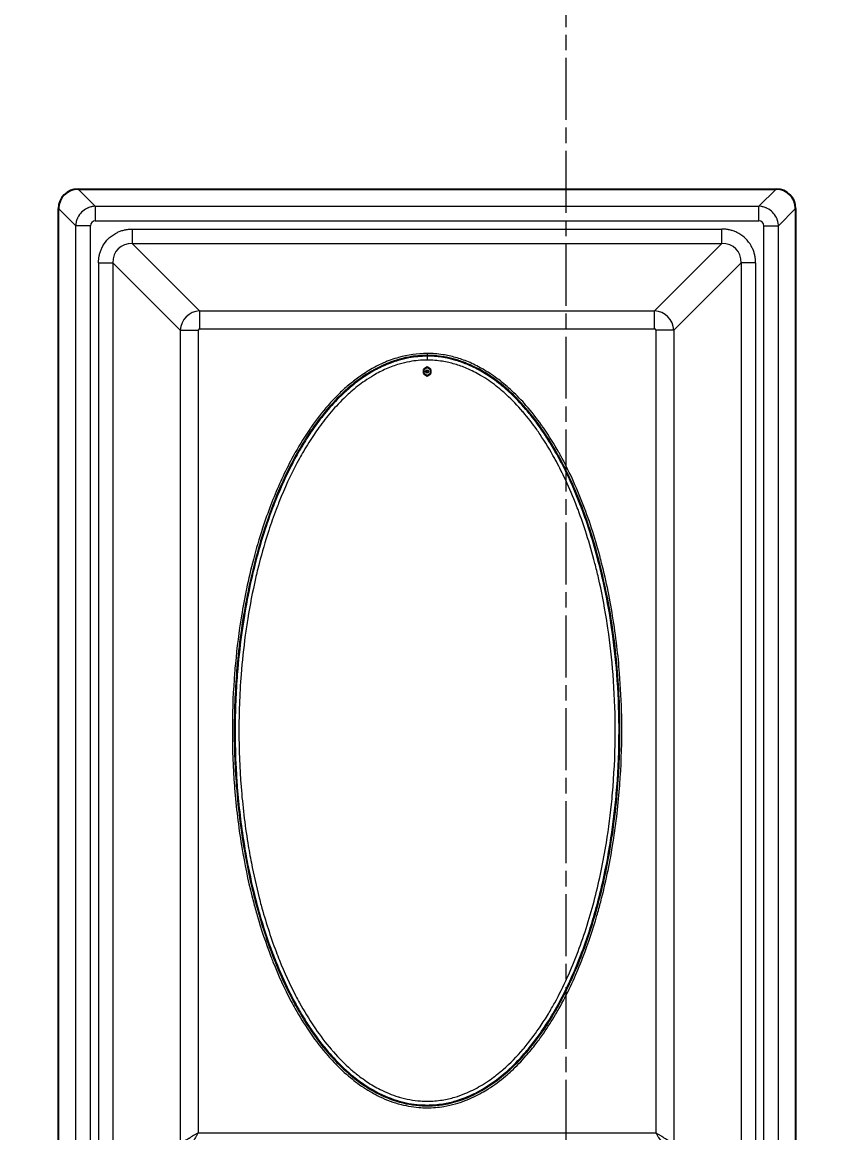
# Model space of a CAD drawing. Header units: millimetres. Extents: x 0 to 1486, y 0 to 1051.
# Drawn here: x 952.08 to 985.14, y 242.99 to 287.73 of the extents above; entities that cross this region are included whole.
import ezdxf

# ---------------------------------------------------------------- set-up
doc = ezdxf.new("R2010")
doc.units = ezdxf.units.MM
doc.header["$LTSCALE"] = 1.25
doc.linetypes.add('CHAIN', pattern=[0.3543, 0.2362, -0.0295, 0.0591, -0.0295])
doc.linetypes.add('LONG_DASH_DOTTED', pattern=[0.3001, 0.2362, -0.0295, 0.0049, -0.0295])
for name, color, linetype, lineweight, true_color in [('Bemaßungen(DIN)', 7, 'Continuous', 5, 0x262659), ('Schnittansichtslinien(DIN)', 7, 'LONG_DASH_DOTTED', 9, 0x262659), ('Sichtbare Kanten(DIN)', 7, 'Continuous', 25, 0x262659), ('Sichtbare tangentiale Kanten(DIN)', 7, 'Continuous', 15, 0x1a1a3e)]:
    doc.layers.add(name, color=color, linetype=linetype, lineweight=lineweight, true_color=true_color)
doc.styles.add('Aktuell-DINGroßer Text', font='arial.ttf')
doc.dimstyles.new('STANDARD-DIN', dxfattribs={"dimscale": 1.25, "dimtxt": 5.25, "dimasz": 2.5, "dimexe": 3.175, "dimexo": 0, "dimgap": 0.8, "dimtad": 1, "dimrnd": 1e-08, "dimtxsty": 'Aktuell-DINGroßer Text', "dimcen": 0.09, "dimdle": 10, "dimclrd": 256, "dimclre": 256, "dimclrt": 256, "dimazin": 2, "dimtfac": 0.666667, "dimtmove": 0, "dimatfit": 3, "dimfxl": 1, "dimtolj": 1, "dimlwd": 25, "dimlwe": 25, "dimarcsym": 0})

# ---------------------------------------------------------------- blocks, each defined once
blk = doc.blocks.new('*D37')
at = {"layer": 'Bemaßungen(DIN)', "color": 250, "linetype": 'Continuous', "lineweight": 25, "true_color": 0x3f3f3f, "transparency": 16777216}
for p, q in [((1105.173, 296.347), (1131.662, 297.272)), ((1081.138, 283.508), (1131.662, 281.744))]:
    blk.add_line(p, q, dxfattribs=at)
for start, end in [(2.81942, 3.63885), (358, 2), (356.36115, 357.18058)]:
    blk.add_arc((909.321, 289.508), 218.508, start, end, dxfattribs=at)
at = {"layer": 'Bemaßungen(DIN)', "color": 250, "linetype": 'Continuous', "true_color": 0x3f3f3f, "transparency": 16777216}
for points in [[(1128.085, 300.278), (1127.044, 300.234), (1127.696, 297.134)], [(1127.044, 278.782), (1128.085, 278.738), (1127.696, 281.882)]]:
    blk.add_solid(points, dxfattribs=at)
at = {"layer": 'Defpoints', "color": 0, "linetype": 'Continuous', "transparency": 16777216}
for p in [(1105.173, 296.347), (909.321, 289.508), (1127.814, 286.966), (1081.138, 283.508)]:
    blk.add_point(p, dxfattribs=at)
at = {"layer": 'Bemaßungen(DIN)', "color": 179, "linetype": 'Continuous', "lineweight": 25, "true_color": 0x262659, "transparency": 16777216, "insert": (1120.267, 285.488), "char_height": 6.5625, "attachment_point": 1, "rotation": 90, "style": 'Aktuell-DINGroßer Text'}
blk.add_mtext('\\A1;4°', dxfattribs=at)
blk = doc.blocks.new('2DTransSchnitt0')
at = {"layer": 'Schnittansichtslinien(DIN)', "linetype": 'CHAIN', "ltscale": 6.761361}
blk.add_line((779.182, 354.798), (779.182, 108.856), dxfattribs=at)

msp = doc.modelspace()

# ---------------------------------------------------------------- linework, layer by layer
at = {"layer": 'Sichtbare Kanten(DIN)'}
for p, q in [((954.326, 281.008), (982.45, 281.008)), ((953.538, 167.096), (953.538, 280.22)), ((983.238, 280.22), (983.238, 167.096)), ((968.388, 273.831), (968.238, 273.745)), ((968.238, 273.745), (968.238, 273.572)), ((968.238, 273.572), (968.388, 273.485)), ((968.338, 273.687), (968.388, 273.716)), ((968.338, 273.629), (968.338, 273.687)), ((968.388, 273.6), (968.338, 273.629)), ((968.538, 273.745), (968.388, 273.831)), ((968.388, 273.716), (968.438, 273.687)), ((968.438, 273.629), (968.388, 273.6)), ((968.388, 273.485), (968.538, 273.572)), ((968.438, 273.687), (968.438, 273.629)), ((968.538, 273.572), (968.538, 273.745))]:
    msp.add_line(p, q, dxfattribs=at)
for centre, major_axis in [((954.351, 280.196), (-0.583, 0.583)), ((982.426, 280.196), (0.583, 0.583))]:
    msp.add_ellipse(centre, major_axis=major_axis, ratio=0.970288, start_param=5.512866, end_param=7.053504, dxfattribs=at)
at = {"layer": 'Sichtbare tangentiale Kanten(DIN)'}
for p, q in [((954.326, 281.008), (955.02, 280.314)), ((982.45, 281.008), (981.757, 280.314)), ((953.538, 280.22), (954.232, 279.527)), ((955.02, 280.314), (955.02, 279.724)), ((955.02, 280.314), (981.757, 280.314)), ((981.757, 279.724), (981.757, 280.314)), ((983.238, 280.22), (982.545, 279.527)), ((955.02, 279.724), (981.757, 279.724)), ((954.232, 167.79), (954.232, 279.527)), ((954.823, 279.527), (954.232, 279.527)), ((954.823, 167.79), (954.823, 279.527)), ((956.509, 279.396), (956.509, 278.814)), ((956.509, 279.396), (980.267, 279.396)), ((980.267, 278.814), (980.267, 279.396)), ((981.954, 167.79), (981.954, 279.527)), ((981.954, 279.527), (982.545, 279.527)), ((982.545, 167.79), (982.545, 279.527)), ((956.509, 278.814), (980.267, 278.814)), ((956.509, 278.814), (959.221, 276.102)), ((980.267, 278.814), (977.556, 276.102)), ((955.151, 278.037), (955.733, 278.037)), ((955.151, 278.037), (955.151, 241.956)), ((955.733, 278.037), (955.733, 241.956)), ((955.733, 278.037), (958.445, 275.326)), ((981.044, 278.037), (978.332, 275.326)), ((981.626, 278.037), (981.044, 278.037)), ((981.044, 278.037), (981.044, 241.956)), ((981.626, 278.037), (981.626, 241.956)), ((959.221, 276.102), (977.556, 276.102)), ((959.221, 276.102), (959.221, 275.374)), ((977.556, 275.374), (977.556, 276.102)), ((958.445, 275.326), (958.445, 242.538)), ((958.445, 275.326), (959.172, 275.326)), ((959.172, 275.326), (959.172, 242.986)), ((959.221, 275.374), (977.556, 275.374)), ((978.332, 275.326), (977.604, 275.326)), ((977.604, 275.326), (977.604, 242.986)), ((978.332, 275.326), (978.332, 242.538)), ((968.388, 274.385), (968.388, 274.309)), ((968.388, 274.309), (968.388, 274.273)), ((968.388, 274.273), (968.388, 274.119)), ((959.172, 242.986), (977.604, 242.986))]:
    msp.add_line(p, q, dxfattribs=at)
for centre, major_axis, ratio, start_param, end_param in [((955.026, 279.521), (0.146, -0.146), 0.970883, 2.370846, 3.912339), ((981.751, 279.521), (0.146, 0.146), 0.970883, 5.512439, 7.053932), ((956.593, 277.953), (-0.65, 0.65), 0.870843, 5.527084, 7.039287), ((980.183, 277.953), (0.65, 0.65), 0.870843, 5.527084, 7.039287), ((959.224, 275.323), (0.566, 0.566), 0.950188, 0.814511, 2.327081), ((977.553, 275.323), (-0.566, 0.566), 0.950188, 3.956104, 5.468674), ((959.224, 275.323), (-0.0375, 0.0375), 0.943242, 5.526901, 7.03947), ((977.553, 275.323), (0.0375, 0.0375), 0.943242, 5.526901, 7.03947)]:
    msp.add_ellipse(centre, major_axis=major_axis, ratio=ratio, start_param=start_param, end_param=end_param, dxfattribs=at)
for points, knots in [([(955.02, 280.314), (954.991, 280.314), (954.962, 280.312), (954.933, 280.308), (954.911, 280.305), (954.889, 280.301), (954.868, 280.296), (954.861, 280.295), (954.854, 280.293), (954.847, 280.291), (954.818, 280.284), (954.79, 280.276), (954.763, 280.266), (954.749, 280.261), (954.735, 280.255), (954.722, 280.25), (954.708, 280.244), (954.695, 280.238), (954.682, 280.231), (954.603, 280.192), (954.531, 280.14), (954.468, 280.078), (954.406, 280.016), (954.354, 279.943), (954.315, 279.864), (954.309, 279.851), (954.303, 279.838), (954.297, 279.825), (954.291, 279.811), (954.286, 279.797), (954.281, 279.784), (954.271, 279.756), (954.262, 279.728), (954.255, 279.7), (954.253, 279.693), (954.252, 279.686), (954.25, 279.678), (954.245, 279.657), (954.242, 279.635), (954.239, 279.614), (954.235, 279.585), (954.233, 279.556), (954.232, 279.527)], [-3.12982, -3.12982, -3.12982, -3.12982, -3.041776, -3.041776, -3.041776, -2.975742, -2.975742, -2.975742, -2.953731, -2.953731, -2.953731, -2.865686, -2.865686, -2.865686, -2.821663, -2.821663, -2.821663, -2.777642, -2.777642, -2.777642, -2.513508, -2.513508, -2.513508, -2.249374, -2.249374, -2.249374, -2.205353, -2.205353, -2.205353, -2.161329, -2.161329, -2.161329, -2.073285, -2.073285, -2.073285, -2.051273, -2.051273, -2.051273, -1.98524, -1.98524, -1.98524, -1.897195, -1.897195, -1.897195, -1.897195]), ([(982.545, 279.527), (982.544, 279.556), (982.542, 279.585), (982.538, 279.614), (982.535, 279.635), (982.531, 279.657), (982.526, 279.678), (982.525, 279.686), (982.523, 279.693), (982.521, 279.7), (982.514, 279.728), (982.506, 279.756), (982.496, 279.784), (982.491, 279.797), (982.485, 279.811), (982.48, 279.825), (982.474, 279.838), (982.468, 279.851), (982.461, 279.864), (982.422, 279.943), (982.37, 280.016), (982.308, 280.078), (982.246, 280.14), (982.173, 280.192), (982.094, 280.231), (982.081, 280.238), (982.068, 280.244), (982.055, 280.25), (982.041, 280.255), (982.028, 280.261), (982.014, 280.266), (981.986, 280.276), (981.958, 280.284), (981.93, 280.291), (981.923, 280.293), (981.916, 280.295), (981.909, 280.296), (981.887, 280.301), (981.866, 280.305), (981.844, 280.308), (981.815, 280.312), (981.786, 280.314), (981.757, 280.314)], [-3.12982, -3.12982, -3.12982, -3.12982, -3.041776, -3.041776, -3.041776, -2.975742, -2.975742, -2.975742, -2.953731, -2.953731, -2.953731, -2.865686, -2.865686, -2.865686, -2.821663, -2.821663, -2.821663, -2.777642, -2.777642, -2.777642, -2.513508, -2.513508, -2.513508, -2.249374, -2.249374, -2.249374, -2.205353, -2.205353, -2.205353, -2.161329, -2.161329, -2.161329, -2.073285, -2.073285, -2.073285, -2.051273, -2.051273, -2.051273, -1.98524, -1.98524, -1.98524, -1.897195, -1.897195, -1.897195, -1.897195]), ([(955.151, 278.037), (955.151, 278.063), (955.151, 278.089), (955.153, 278.115), (955.154, 278.134), (955.155, 278.154), (955.157, 278.173), (955.158, 278.179), (955.158, 278.186), (955.159, 278.192), (955.162, 278.218), (955.165, 278.243), (955.169, 278.269), (955.172, 278.281), (955.174, 278.294), (955.176, 278.307), (955.179, 278.319), (955.181, 278.332), (955.184, 278.344), (955.19, 278.369), (955.196, 278.394), (955.203, 278.419), (955.21, 278.443), (955.217, 278.468), (955.226, 278.492), (955.234, 278.516), (955.243, 278.54), (955.252, 278.563), (955.262, 278.587), (955.272, 278.61), (955.283, 278.633), (955.338, 278.747), (955.408, 278.853), (955.492, 278.948), (955.509, 278.966), (955.526, 278.985), (955.544, 279.003), (955.562, 279.02), (955.58, 279.038), (955.599, 279.054), (955.693, 279.138), (955.799, 279.209), (955.914, 279.263), (955.937, 279.274), (955.96, 279.284), (955.983, 279.294), (956.007, 279.303), (956.031, 279.312), (956.055, 279.321), (956.079, 279.329), (956.103, 279.337), (956.128, 279.343), (956.152, 279.35), (956.177, 279.357), (956.202, 279.362), (956.215, 279.365), (956.227, 279.368), (956.24, 279.37), (956.252, 279.373), (956.265, 279.375), (956.278, 279.377), (956.303, 279.381), (956.329, 279.385), (956.354, 279.387), (956.361, 279.388), (956.367, 279.389), (956.373, 279.389), (956.393, 279.391), (956.412, 279.393), (956.431, 279.394), (956.457, 279.395), (956.483, 279.396), (956.509, 279.396)], [-5.513202, -5.513202, -5.513202, -5.513202, -5.436809, -5.436809, -5.436809, -5.379514, -5.379514, -5.379514, -5.360415, -5.360415, -5.360415, -5.284022, -5.284022, -5.284022, -5.245825, -5.245825, -5.245825, -5.207629, -5.207629, -5.207629, -5.131235, -5.131235, -5.131235, -5.054842, -5.054842, -5.054842, -4.978448, -4.978448, -4.978448, -4.902055, -4.902055, -4.902055, -4.520088, -4.520088, -4.520088, -4.443694, -4.443694, -4.443694, -4.367301, -4.367301, -4.367301, -3.985334, -3.985334, -3.985334, -3.90894, -3.90894, -3.90894, -3.832547, -3.832547, -3.832547, -3.756153, -3.756153, -3.756153, -3.67976, -3.67976, -3.67976, -3.641563, -3.641563, -3.641563, -3.603367, -3.603367, -3.603367, -3.526973, -3.526973, -3.526973, -3.507875, -3.507875, -3.507875, -3.45058, -3.45058, -3.45058, -3.374186, -3.374186, -3.374186, -3.374186]), ([(981.626, 278.037), (981.626, 278.063), (981.625, 278.089), (981.624, 278.115), (981.623, 278.134), (981.621, 278.154), (981.619, 278.173), (981.619, 278.179), (981.618, 278.186), (981.617, 278.192), (981.615, 278.218), (981.611, 278.243), (981.607, 278.269), (981.605, 278.281), (981.603, 278.294), (981.6, 278.307), (981.598, 278.319), (981.595, 278.332), (981.592, 278.344), (981.587, 278.369), (981.581, 278.394), (981.574, 278.419), (981.567, 278.443), (981.559, 278.468), (981.551, 278.492), (981.542, 278.516), (981.534, 278.54), (981.524, 278.563), (981.514, 278.587), (981.504, 278.61), (981.493, 278.633), (981.439, 278.747), (981.368, 278.853), (981.285, 278.948), (981.268, 278.966), (981.251, 278.985), (981.233, 279.003), (981.215, 279.02), (981.197, 279.038), (981.178, 279.054), (981.084, 279.138), (980.977, 279.209), (980.863, 279.263), (980.84, 279.274), (980.817, 279.284), (980.793, 279.294), (980.77, 279.303), (980.746, 279.312), (980.722, 279.321), (980.698, 279.329), (980.673, 279.337), (980.649, 279.343), (980.624, 279.35), (980.599, 279.357), (980.574, 279.362), (980.562, 279.365), (980.549, 279.368), (980.537, 279.37), (980.524, 279.373), (980.511, 279.375), (980.499, 279.377), (980.473, 279.381), (980.448, 279.385), (980.422, 279.387), (980.416, 279.388), (980.409, 279.389), (980.403, 279.389), (980.384, 279.391), (980.364, 279.393), (980.345, 279.394), (980.319, 279.395), (980.293, 279.396), (980.267, 279.396)], [-5.513202, -5.513202, -5.513202, -5.513202, -5.436809, -5.436809, -5.436809, -5.379514, -5.379514, -5.379514, -5.360415, -5.360415, -5.360415, -5.284022, -5.284022, -5.284022, -5.245825, -5.245825, -5.245825, -5.207629, -5.207629, -5.207629, -5.131235, -5.131235, -5.131235, -5.054842, -5.054842, -5.054842, -4.978448, -4.978448, -4.978448, -4.902055, -4.902055, -4.902055, -4.520088, -4.520088, -4.520088, -4.443694, -4.443694, -4.443694, -4.367301, -4.367301, -4.367301, -3.985334, -3.985334, -3.985334, -3.90894, -3.90894, -3.90894, -3.832547, -3.832547, -3.832547, -3.756153, -3.756153, -3.756153, -3.67976, -3.67976, -3.67976, -3.641563, -3.641563, -3.641563, -3.603367, -3.603367, -3.603367, -3.526973, -3.526973, -3.526973, -3.507875, -3.507875, -3.507875, -3.45058, -3.45058, -3.45058, -3.374186, -3.374186, -3.374186, -3.374186]), ([(968.388, 274.385), (968.601, 274.385), (968.815, 274.368), (969.025, 274.335), (969.197, 274.308), (969.367, 274.271), (969.534, 274.224), (969.71, 274.174), (969.882, 274.114), (970.051, 274.044), (970.24, 273.965), (970.423, 273.875), (970.601, 273.775), (970.733, 273.7), (970.863, 273.62), (970.989, 273.535), (971.183, 273.403), (971.37, 273.26), (971.549, 273.109), (971.641, 273.031), (971.73, 272.951), (971.817, 272.87), (972.012, 272.687), (972.198, 272.495), (972.374, 272.294), (972.598, 272.04), (972.807, 271.774), (973.003, 271.498), (973.031, 271.458), (973.059, 271.418), (973.087, 271.378), (973.307, 271.06), (973.511, 270.731), (973.7, 270.394), (973.725, 270.35), (973.75, 270.306), (973.774, 270.262), (973.935, 269.967), (974.086, 269.666), (974.228, 269.361), (974.391, 269.008), (974.542, 268.65), (974.681, 268.287), (974.956, 267.572), (975.187, 266.84), (975.381, 266.1), (975.383, 266.094), (975.384, 266.088), (975.386, 266.082), (975.582, 265.333), (975.74, 264.575), (975.865, 263.811), (975.932, 263.406), (975.989, 262.999), (976.037, 262.591), (976.079, 262.231), (976.115, 261.869), (976.143, 261.507), (976.189, 260.928), (976.218, 260.347), (976.229, 259.766), (976.233, 259.573), (976.235, 259.381), (976.235, 259.189), (976.235, 258.468), (976.209, 257.748), (976.156, 257.03), (976.152, 256.977), (976.148, 256.923), (976.144, 256.87), (976.082, 256.099), (975.99, 255.33), (975.865, 254.566), (975.864, 254.558), (975.863, 254.55), (975.861, 254.543), (975.737, 253.787), (975.58, 253.036), (975.386, 252.296), (975.337, 252.109), (975.286, 251.923), (975.233, 251.738), (975.071, 251.18), (974.888, 250.628), (974.679, 250.086), (974.644, 249.993), (974.607, 249.9), (974.57, 249.807), (974.318, 249.182), (974.031, 248.571), (973.701, 247.983), (973.656, 247.905), (973.611, 247.827), (973.566, 247.749), (973.415, 247.494), (973.256, 247.243), (973.087, 246.999), (972.989, 246.858), (972.887, 246.718), (972.783, 246.582), (972.652, 246.411), (972.516, 246.245), (972.374, 246.083), (972.189, 245.873), (971.995, 245.671), (971.789, 245.481), (971.711, 245.409), (971.631, 245.338), (971.549, 245.269), (971.329, 245.083), (971.097, 244.91), (970.854, 244.755), (970.771, 244.702), (970.686, 244.651), (970.601, 244.603), (970.382, 244.479), (970.154, 244.371), (969.919, 244.281), (969.793, 244.233), (969.664, 244.19), (969.534, 244.153), (969.379, 244.109), (969.221, 244.074), (969.063, 244.048), (968.84, 244.011), (968.614, 243.992), (968.388, 243.992), (968.277, 243.992), (968.166, 243.997), (968.055, 244.006), (967.781, 244.028), (967.508, 244.078), (967.243, 244.153), (967.238, 244.154), (967.234, 244.156), (967.229, 244.157), (966.937, 244.24), (966.654, 244.354), (966.383, 244.491), (966.313, 244.527), (966.244, 244.564), (966.176, 244.603), (965.944, 244.734), (965.721, 244.882), (965.509, 245.043), (965.413, 245.116), (965.319, 245.191), (965.227, 245.269), (964.992, 245.468), (964.77, 245.683), (964.56, 245.908), (964.507, 245.966), (964.454, 246.024), (964.402, 246.083), (964.147, 246.374), (963.91, 246.681), (963.69, 246.999), (963.67, 247.028), (963.65, 247.057), (963.631, 247.086), (963.433, 247.377), (963.248, 247.677), (963.076, 247.983), (963.02, 248.082), (962.966, 248.181), (962.913, 248.281), (962.638, 248.799), (962.395, 249.333), (962.179, 249.878), (962.151, 249.947), (962.124, 250.016), (962.097, 250.086), (961.889, 250.628), (961.705, 251.18), (961.544, 251.738), (961.49, 251.923), (961.439, 252.109), (961.39, 252.296), (961.223, 252.935), (961.083, 253.581), (960.968, 254.232), (960.948, 254.343), (960.929, 254.455), (960.911, 254.566), (960.786, 255.33), (960.694, 256.099), (960.633, 256.87), (960.631, 256.898), (960.628, 256.927), (960.626, 256.955), (960.57, 257.698), (960.542, 258.443), (960.542, 259.189), (960.542, 259.26), (960.542, 259.33), (960.542, 259.401), (960.547, 260.104), (960.577, 260.807), (960.633, 261.507), (960.643, 261.638), (960.654, 261.768), (960.667, 261.898), (960.726, 262.538), (960.807, 263.177), (960.911, 263.811), (960.971, 264.174), (961.038, 264.537), (961.113, 264.897), (961.196, 265.294), (961.288, 265.689), (961.39, 266.082), (961.502, 266.508), (961.626, 266.932), (961.763, 267.351), (961.866, 267.667), (961.978, 267.981), (962.097, 268.291), (962.152, 268.433), (962.208, 268.574), (962.266, 268.714), (962.497, 269.274), (962.757, 269.821), (963.052, 270.35), (963.06, 270.365), (963.068, 270.379), (963.076, 270.394), (963.266, 270.731), (963.469, 271.06), (963.69, 271.378), (963.699, 271.392), (963.709, 271.406), (963.719, 271.42), (963.931, 271.723), (964.158, 272.016), (964.402, 272.294), (964.531, 272.44), (964.664, 272.582), (964.803, 272.719), (964.939, 272.854), (965.081, 272.984), (965.227, 273.109), (965.359, 273.221), (965.496, 273.328), (965.636, 273.429), (965.81, 273.554), (965.99, 273.67), (966.175, 273.775), (966.325, 273.859), (966.48, 273.937), (966.637, 274.006), (966.834, 274.092), (967.036, 274.165), (967.243, 274.224), (967.615, 274.329), (968.002, 274.385), (968.388, 274.385)], [0, 0, 0, 0, 0.639708, 0.639708, 0.639708, 1.160348, 1.160348, 1.160348, 1.708499, 1.708499, 1.708499, 2.321068, 2.321068, 2.321068, 2.777127, 2.777127, 2.777127, 3.481707, 3.481707, 3.481707, 3.840961, 3.840961, 3.840961, 4.642216, 4.642216, 4.642216, 5.656868, 5.656868, 5.656868, 5.802986, 5.802986, 5.802986, 6.963587, 6.963587, 6.963587, 7.114552, 7.114552, 7.114552, 8.124051, 8.124051, 8.124051, 9.289556, 9.289556, 9.289556, 11.587453, 11.587453, 11.587453, 11.605982, 11.605982, 11.605982, 13.927144, 13.927144, 13.927144, 15.159529, 15.159529, 15.159529, 16.248341, 16.248341, 16.248341, 17.992352, 17.992352, 17.992352, 18.569576, 18.569576, 18.569576, 20.730291, 20.730291, 20.730291, 20.890769, 20.890769, 20.890769, 23.211965, 23.211965, 23.211965, 23.235727, 23.235727, 23.235727, 25.53318, 25.53318, 25.53318, 26.112017, 26.112017, 26.112017, 27.854377, 27.854377, 27.854377, 28.153739, 28.153739, 28.153739, 30.175566, 30.175566, 30.175566, 30.445968, 30.445968, 30.445968, 31.33622, 31.33622, 31.33622, 31.85246, 31.85246, 31.85246, 32.496894, 32.496894, 32.496894, 33.336993, 33.336993, 33.336993, 33.657412, 33.657412, 33.657412, 34.522413, 34.522413, 34.522413, 34.818036, 34.818036, 34.818036, 35.57249, 35.57249, 35.57249, 35.978641, 35.978641, 35.978641, 36.46173, 36.46173, 36.46173, 37.139135, 37.139135, 37.139135, 37.472442, 37.472442, 37.472442, 38.299742, 38.299742, 38.299742, 38.313597, 38.313597, 38.313597, 39.224503, 39.224503, 39.224503, 39.460285, 39.460285, 39.460285, 40.259784, 40.259784, 40.259784, 40.620853, 40.620853, 40.620853, 41.545701, 41.545701, 41.545701, 41.781511, 41.781511, 41.781511, 42.942132, 42.942132, 42.942132, 43.047049, 43.047049, 43.047049, 44.102719, 44.102719, 44.102719, 44.442229, 44.442229, 44.442229, 46.200033, 46.200033, 46.200033, 46.423921, 46.423921, 46.423921, 48.166433, 48.166433, 48.166433, 48.745108, 48.745108, 48.745108, 50.727284, 50.727284, 50.727284, 51.066318, 51.066318, 51.066318, 53.387519, 53.387519, 53.387519, 53.473034, 53.473034, 53.473034, 55.708716, 55.708716, 55.708716, 55.921312, 55.921312, 55.921312, 58.029915, 58.029915, 58.029915, 58.421576, 58.421576, 58.421576, 60.351166, 60.351166, 60.351166, 61.455449, 61.455449, 61.455449, 62.672368, 62.672368, 62.672368, 63.995258, 63.995258, 63.995258, 64.993535, 64.993535, 64.993535, 65.448701, 65.448701, 65.448701, 67.264643, 67.264643, 67.264643, 67.314699, 67.314699, 67.314699, 68.475297, 68.475297, 68.475297, 68.525889, 68.525889, 68.525889, 69.636002, 69.636002, 69.636002, 70.220476, 70.220476, 70.220476, 70.796631, 70.796631, 70.796631, 71.316647, 71.316647, 71.316647, 71.957253, 71.957253, 71.957253, 72.473802, 72.473802, 72.473802, 73.117889, 73.117889, 73.117889, 74.278288, 74.278288, 74.278288, 74.278288]), ([(968.388, 274.309), (968.65, 274.309), (969.209, 274.253), (970.083, 273.983), (970.962, 273.499), (971.811, 272.808), (972.571, 271.98), (973.202, 271.097), (973.935, 269.861), (974.672, 268.217), (975.297, 266.232), (975.715, 264.346), (976.029, 262.256), (976.195, 259.812), (976.122, 256.957), (975.782, 254.26), (975.224, 251.854), (974.507, 249.743), (973.664, 247.98), (972.706, 246.551), (971.801, 245.548), (970.869, 244.814), (969.98, 244.355), (969.047, 244.087), (968.065, 244.033), (967.144, 244.233), (966.39, 244.556), (965.76, 244.935), (965.158, 245.411), (964.554, 246.006), (963.985, 246.695), (963.444, 247.489), (962.839, 248.543), (962.195, 249.959), (961.556, 251.849), (961.005, 254.205), (960.674, 256.774), (960.585, 259.427), (960.713, 261.998), (961.09, 264.65), (961.682, 266.975), (962.383, 268.861), (962.994, 270.128), (963.61, 271.147), (964.183, 271.942), (964.908, 272.754), (965.733, 273.447), (966.683, 273.98), (967.551, 274.253), (968.141, 274.309), (968.388, 274.309)], [0, 0, 0, 0, 0.801473, 1.708499, 2.777127, 3.840961, 5.018658, 6.172353, 7.114552, 9.351003, 11.587453, 13.373491, 15.159529, 17.94491, 20.730291, 23.740723, 26.112017, 28.153739, 30.445968, 31.987116, 33.336993, 34.522413, 35.57249, 36.368743, 37.472442, 38.554664, 39.224503, 39.965544, 40.78815, 41.545701, 42.532728, 43.487478, 44.442229, 46.200033, 48.166433, 50.445565, 53.473034, 55.947305, 58.421576, 61.208417, 63.995258, 65.629951, 67.264643, 68.228999, 69.222094, 70.220476, 71.519846, 72.473802, 73.523577, 74.278288, 74.278288, 74.278288, 74.278288]), ([(968.388, 274.273), (968.781, 274.273), (969.174, 274.212), (969.55, 274.102), (969.72, 274.052), (969.887, 273.991), (970.05, 273.922), (970.246, 273.838), (970.437, 273.741), (970.621, 273.634), (970.736, 273.566), (970.849, 273.494), (970.959, 273.419), (971.169, 273.275), (971.37, 273.117), (971.561, 272.95), (971.603, 272.913), (971.646, 272.875), (971.687, 272.837), (971.93, 272.614), (972.158, 272.376), (972.371, 272.126), (972.432, 272.055), (972.492, 271.983), (972.551, 271.91), (972.733, 271.683), (972.904, 271.449), (973.066, 271.209), (973.116, 271.135), (973.165, 271.06), (973.214, 270.985), (973.372, 270.738), (973.522, 270.485), (973.664, 270.228), (973.671, 270.215), (973.678, 270.202), (973.686, 270.188), (973.841, 269.904), (973.986, 269.614), (974.122, 269.321), (974.286, 268.969), (974.436, 268.612), (974.575, 268.25), (974.588, 268.216), (974.601, 268.181), (974.614, 268.146), (974.738, 267.819), (974.852, 267.489), (974.958, 267.156), (975.083, 266.763), (975.197, 266.366), (975.3, 265.967), (975.36, 265.733), (975.416, 265.498), (975.469, 265.262), (975.583, 264.755), (975.681, 264.245), (975.764, 263.732), (975.785, 263.6), (975.806, 263.468), (975.825, 263.335), (975.916, 262.715), (975.985, 262.092), (976.034, 261.467), (976.089, 260.762), (976.118, 260.054), (976.122, 259.347), (976.122, 259.294), (976.122, 259.241), (976.122, 259.189), (976.122, 258.428), (976.093, 257.668), (976.034, 256.91), (976.021, 256.745), (976.006, 256.579), (975.991, 256.413), (975.934, 255.822), (975.859, 255.232), (975.764, 254.645), (975.703, 254.265), (975.633, 253.885), (975.554, 253.508), (975.478, 253.14), (975.393, 252.774), (975.3, 252.41), (975.138, 251.782), (974.95, 251.159), (974.731, 250.548), (974.693, 250.442), (974.654, 250.336), (974.614, 250.231), (974.51, 249.955), (974.399, 249.681), (974.281, 249.409), (974.096, 248.985), (973.894, 248.567), (973.67, 248.161), (973.668, 248.157), (973.666, 248.153), (973.664, 248.149), (973.528, 247.902), (973.385, 247.66), (973.233, 247.422), (973.178, 247.337), (973.123, 247.252), (973.066, 247.169), (972.902, 246.926), (972.728, 246.689), (972.544, 246.459), (972.487, 246.389), (972.429, 246.32), (972.371, 246.251), (972.164, 246.009), (971.944, 245.778), (971.71, 245.561), (971.661, 245.516), (971.611, 245.471), (971.561, 245.427), (971.366, 245.257), (971.162, 245.098), (970.948, 244.952), (970.841, 244.879), (970.732, 244.81), (970.621, 244.744), (970.527, 244.69), (970.432, 244.638), (970.336, 244.589), (970.13, 244.485), (969.918, 244.395), (969.699, 244.322), (969.65, 244.305), (969.6, 244.29), (969.55, 244.275), (969.378, 244.224), (969.203, 244.184), (969.026, 244.156), (968.815, 244.122), (968.602, 244.105), (968.388, 244.105), (968.29, 244.105), (968.191, 244.108), (968.093, 244.116), (967.799, 244.138), (967.508, 244.192), (967.226, 244.275), (967.21, 244.28), (967.193, 244.285), (967.177, 244.29), (966.839, 244.394), (966.515, 244.539), (966.21, 244.713), (966.192, 244.723), (966.174, 244.734), (966.156, 244.744), (965.955, 244.862), (965.763, 244.992), (965.578, 245.132), (965.454, 245.226), (965.333, 245.325), (965.216, 245.427), (965.148, 245.486), (965.082, 245.547), (965.016, 245.608), (964.801, 245.811), (964.598, 246.026), (964.407, 246.25), (964.176, 246.52), (963.962, 246.802), (963.762, 247.093), (963.745, 247.118), (963.727, 247.143), (963.71, 247.169), (963.601, 247.33), (963.496, 247.495), (963.394, 247.662), (963.297, 247.822), (963.203, 247.985), (963.113, 248.149), (963.01, 248.335), (962.912, 248.523), (962.818, 248.713), (962.629, 249.096), (962.457, 249.486), (962.298, 249.881), (962.252, 249.997), (962.206, 250.114), (962.162, 250.231), (961.964, 250.756), (961.789, 251.289), (961.635, 251.828), (961.58, 252.021), (961.527, 252.215), (961.477, 252.41), (961.356, 252.879), (961.25, 253.352), (961.158, 253.827), (961.105, 254.099), (961.056, 254.372), (961.012, 254.645), (960.891, 255.396), (960.802, 256.152), (960.742, 256.91), (960.722, 257.166), (960.706, 257.423), (960.693, 257.679), (960.667, 258.182), (960.654, 258.685), (960.654, 259.189), (960.654, 259.582), (960.662, 259.976), (960.678, 260.37), (960.692, 260.736), (960.714, 261.102), (960.743, 261.467), (960.784, 261.997), (960.84, 262.525), (960.911, 263.051), (960.942, 263.279), (960.976, 263.506), (961.012, 263.732), (961.092, 264.223), (961.185, 264.711), (961.292, 265.196), (961.35, 265.454), (961.411, 265.711), (961.477, 265.967), (961.592, 266.415), (961.721, 266.86), (961.865, 267.3), (961.957, 267.584), (962.056, 267.866), (962.162, 268.146), (962.193, 268.229), (962.225, 268.311), (962.258, 268.394), (962.4, 268.754), (962.553, 269.111), (962.72, 269.462), (962.844, 269.721), (962.974, 269.977), (963.113, 270.228), (963.169, 270.33), (963.226, 270.431), (963.285, 270.532), (963.414, 270.752), (963.549, 270.969), (963.692, 271.182), (963.698, 271.191), (963.704, 271.2), (963.71, 271.209), (963.847, 271.412), (963.991, 271.611), (964.143, 271.805), (964.228, 271.914), (964.315, 272.021), (964.405, 272.127), (964.594, 272.347), (964.793, 272.558), (965.004, 272.758), (965.074, 272.823), (965.144, 272.888), (965.216, 272.95), (965.399, 273.111), (965.591, 273.262), (965.792, 273.401), (965.91, 273.483), (966.031, 273.561), (966.155, 273.634), (966.325, 273.733), (966.5, 273.823), (966.68, 273.902), (966.857, 273.98), (967.04, 274.047), (967.226, 274.102), (967.367, 274.143), (967.51, 274.178), (967.654, 274.204), (967.896, 274.249), (968.142, 274.273), (968.388, 274.273)], [0, 0, 0, 0, 1.13436, 1.13436, 1.13436, 1.648132, 1.648132, 1.648132, 2.268893, 2.268893, 2.268893, 2.658644, 2.658644, 2.658644, 3.403508, 3.403508, 3.403508, 3.570243, 3.570243, 3.570243, 4.538009, 4.538009, 4.538009, 4.814995, 4.814995, 4.814995, 5.672522, 5.672522, 5.672522, 5.936787, 5.936787, 5.936787, 6.807049, 6.807049, 6.807049, 6.85221, 6.85221, 6.85221, 7.813767, 7.813767, 7.813767, 8.965202, 8.965202, 8.965202, 9.076064, 9.076064, 9.076064, 10.116636, 10.116636, 10.116636, 11.345066, 11.345066, 11.345066, 12.065149, 12.065149, 12.065149, 13.614093, 13.614093, 13.614093, 14.013663, 14.013663, 14.013663, 15.88308, 15.88308, 15.88308, 17.995019, 17.995019, 17.995019, 18.152131, 18.152131, 18.152131, 20.421151, 20.421151, 20.421151, 20.917399, 20.917399, 20.917399, 22.690238, 22.690238, 22.690238, 23.83978, 23.83978, 23.83978, 24.959232, 24.959232, 24.959232, 26.893631, 26.893631, 26.893631, 27.228211, 27.228211, 27.228211, 28.107348, 28.107348, 28.107348, 29.483886, 29.483886, 29.483886, 29.497213, 29.497213, 29.497213, 30.332062, 30.332062, 30.332062, 30.631736, 30.631736, 30.631736, 31.500075, 31.500075, 31.500075, 31.766262, 31.766262, 31.766262, 32.704434, 32.704434, 32.704434, 32.900755, 32.900755, 32.900755, 33.658217, 33.658217, 33.658217, 34.035302, 34.035302, 34.035302, 34.350766, 34.350766, 34.350766, 35.019428, 35.019428, 35.019428, 35.169775, 35.169775, 35.169775, 35.688089, 35.688089, 35.688089, 36.304253, 36.304253, 36.304253, 36.588432, 36.588432, 36.588432, 37.438768, 37.438768, 37.438768, 37.488776, 37.488776, 37.488776, 38.512582, 38.512582, 38.512582, 38.573276, 38.573276, 38.573276, 39.250927, 39.250927, 39.250927, 39.707763, 39.707763, 39.707763, 39.971507, 39.971507, 39.971507, 40.840853, 40.840853, 40.840853, 41.886498, 41.886498, 41.886498, 41.976802, 41.976802, 41.976802, 42.555048, 42.555048, 42.555048, 43.111289, 43.111289, 43.111289, 43.74126, 43.74126, 43.74126, 45.007841, 45.007841, 45.007841, 45.380295, 45.380295, 45.380295, 47.050279, 47.050279, 47.050279, 47.649332, 47.649332, 47.649332, 49.092716, 49.092716, 49.092716, 49.918292, 49.918292, 49.918292, 52.18734, 52.18734, 52.18734, 52.954306, 52.954306, 52.954306, 54.456398, 54.456398, 54.456398, 55.632024, 55.632024, 55.632024, 56.72542, 56.72542, 56.72542, 58.309742, 58.309742, 58.309742, 58.994445, 58.994445, 58.994445, 60.475949, 60.475949, 60.475949, 61.263459, 61.263459, 61.263459, 62.642156, 62.642156, 62.642156, 63.532468, 63.532468, 63.532468, 63.795658, 63.795658, 63.795658, 64.94916, 64.94916, 64.94916, 65.801482, 65.801482, 65.801482, 66.146102, 66.146102, 66.146102, 66.904062, 66.904062, 66.904062, 66.935983, 66.935983, 66.935983, 67.662022, 67.662022, 67.662022, 68.070543, 68.070543, 68.070543, 68.924954, 68.924954, 68.924954, 69.205049, 69.205049, 69.205049, 69.919449, 69.919449, 69.919449, 70.33964, 70.33964, 70.33964, 70.911285, 70.911285, 70.911285, 71.474241, 71.474241, 71.474241, 71.898749, 71.898749, 71.898749, 72.608523, 72.608523, 72.608523, 72.608523]), ([(968.388, 274.119), (968.595, 274.119), (968.802, 274.102), (969.006, 274.069), (969.175, 274.042), (969.343, 274.004), (969.507, 273.955), (969.671, 273.907), (969.832, 273.848), (969.99, 273.781), (970.18, 273.7), (970.365, 273.606), (970.544, 273.501), (970.656, 273.436), (970.765, 273.366), (970.872, 273.293), (971.077, 273.152), (971.273, 272.998), (971.46, 272.835), (971.502, 272.798), (971.543, 272.761), (971.584, 272.724), (971.818, 272.509), (972.038, 272.279), (972.245, 272.038), (972.248, 272.035), (972.251, 272.031), (972.255, 272.027), (972.449, 271.8), (972.632, 271.562), (972.805, 271.318), (972.85, 271.253), (972.895, 271.189), (972.939, 271.123), (973.151, 270.81), (973.347, 270.486), (973.53, 270.155), (973.537, 270.141), (973.544, 270.128), (973.551, 270.115), (973.68, 269.88), (973.801, 269.641), (973.916, 269.399), (974.073, 269.07), (974.218, 268.736), (974.353, 268.397), (974.393, 268.296), (974.432, 268.194), (974.471, 268.092), (974.594, 267.768), (974.707, 267.44), (974.812, 267.109), (974.937, 266.719), (975.049, 266.325), (975.151, 265.929), (975.201, 265.736), (975.248, 265.543), (975.292, 265.35), (975.418, 264.806), (975.524, 264.258), (975.613, 263.708), (975.634, 263.576), (975.654, 263.445), (975.674, 263.313), (975.764, 262.696), (975.833, 262.077), (975.881, 261.456), (975.936, 260.754), (975.965, 260.05), (975.969, 259.346), (975.969, 259.293), (975.969, 259.241), (975.969, 259.189), (975.969, 258.432), (975.94, 257.676), (975.881, 256.922), (975.869, 256.762), (975.855, 256.602), (975.84, 256.442), (975.783, 255.849), (975.708, 255.258), (975.613, 254.669), (975.552, 254.291), (975.482, 253.914), (975.404, 253.539), (975.328, 253.174), (975.244, 252.81), (975.151, 252.449), (974.963, 251.716), (974.738, 250.993), (974.471, 250.285), (974.204, 249.577), (973.894, 248.885), (973.53, 248.223), (973.448, 248.075), (973.364, 247.928), (973.277, 247.783), (973.169, 247.604), (973.057, 247.428), (972.939, 247.254), (972.777, 247.015), (972.606, 246.781), (972.424, 246.556), (972.369, 246.486), (972.312, 246.418), (972.254, 246.351), (972.008, 246.063), (971.744, 245.791), (971.46, 245.542), (971.434, 245.52), (971.408, 245.498), (971.383, 245.476), (971.216, 245.335), (971.042, 245.201), (970.862, 245.078), (970.758, 245.007), (970.652, 244.94), (970.543, 244.876), (970.341, 244.758), (970.131, 244.653), (969.915, 244.565), (969.781, 244.511), (969.645, 244.463), (969.507, 244.422), (969.341, 244.373), (969.172, 244.334), (969.002, 244.307), (968.799, 244.274), (968.594, 244.258), (968.388, 244.258), (968.298, 244.258), (968.209, 244.261), (968.119, 244.267), (967.832, 244.287), (967.546, 244.34), (967.27, 244.422), (967.254, 244.427), (967.238, 244.431), (967.222, 244.436), (966.974, 244.513), (966.733, 244.612), (966.502, 244.729), (966.411, 244.776), (966.321, 244.825), (966.233, 244.876), (966.038, 244.991), (965.851, 245.117), (965.671, 245.254), (965.549, 245.346), (965.431, 245.442), (965.317, 245.542), (965.067, 245.761), (964.833, 245.997), (964.614, 246.245), (964.583, 246.28), (964.552, 246.315), (964.522, 246.351), (964.296, 246.615), (964.085, 246.893), (963.888, 247.18), (963.871, 247.205), (963.854, 247.229), (963.837, 247.254), (963.625, 247.568), (963.429, 247.891), (963.247, 248.223), (963.194, 248.318), (963.143, 248.414), (963.092, 248.511), (962.851, 248.975), (962.635, 249.452), (962.44, 249.938), (962.394, 250.053), (962.349, 250.169), (962.305, 250.285), (962.074, 250.898), (961.875, 251.522), (961.703, 252.154), (961.677, 252.252), (961.651, 252.35), (961.625, 252.449), (961.505, 252.915), (961.4, 253.384), (961.308, 253.857), (961.255, 254.127), (961.207, 254.398), (961.163, 254.669), (961.043, 255.416), (960.954, 256.168), (960.895, 256.922), (960.836, 257.676), (960.807, 258.432), (960.807, 259.189), (960.807, 259.536), (960.813, 259.884), (960.826, 260.232), (960.84, 260.64), (960.863, 261.048), (960.895, 261.455), (960.936, 261.982), (960.992, 262.507), (961.063, 263.031), (961.094, 263.257), (961.127, 263.483), (961.164, 263.708), (961.251, 264.249), (961.355, 264.787), (961.477, 265.321), (961.524, 265.524), (961.573, 265.727), (961.625, 265.929), (961.74, 266.374), (961.868, 266.815), (962.01, 267.252), (962.102, 267.534), (962.201, 267.814), (962.305, 268.092), (962.373, 268.271), (962.443, 268.448), (962.516, 268.625), (962.732, 269.147), (962.975, 269.659), (963.247, 270.155), (963.302, 270.255), (963.359, 270.355), (963.417, 270.454), (963.55, 270.682), (963.69, 270.905), (963.837, 271.123), (963.901, 271.217), (963.966, 271.311), (964.032, 271.403), (964.187, 271.618), (964.35, 271.826), (964.522, 272.027), (964.707, 272.243), (964.903, 272.451), (965.11, 272.647), (965.177, 272.711), (965.246, 272.774), (965.317, 272.835), (965.496, 272.992), (965.683, 273.14), (965.879, 273.275), (965.994, 273.355), (966.112, 273.431), (966.233, 273.501), (966.397, 273.598), (966.567, 273.685), (966.741, 273.762), (966.913, 273.837), (967.09, 273.902), (967.27, 273.955), (967.405, 273.995), (967.543, 274.028), (967.682, 274.054), (967.915, 274.097), (968.152, 274.119), (968.388, 274.119)], [0, 0, 0, 0, 0.620901, 0.620901, 0.620901, 1.134291, 1.134291, 1.134291, 1.648132, 1.648132, 1.648132, 2.268896, 2.268896, 2.268896, 2.658644, 2.658644, 2.658644, 3.403509, 3.403509, 3.403509, 3.570243, 3.570243, 3.570243, 4.522872, 4.522872, 4.522872, 4.538033, 4.538033, 4.538033, 5.435647, 5.435647, 5.435647, 5.672526, 5.672526, 5.672526, 6.807049, 6.807049, 6.807049, 6.85221, 6.85221, 6.85221, 7.65563, 7.65563, 7.65563, 8.748582, 8.748582, 8.748582, 9.07605, 9.07605, 9.07605, 10.116636, 10.116636, 10.116636, 11.345061, 11.345061, 11.345061, 11.940907, 11.940907, 11.940907, 13.614094, 13.614094, 13.614094, 14.013663, 14.013663, 14.013663, 15.883041, 15.883041, 15.883041, 17.995019, 17.995019, 17.995019, 18.152131, 18.152131, 18.152131, 20.421151, 20.421151, 20.421151, 20.902488, 20.902488, 20.902488, 22.690208, 22.690208, 22.690208, 23.83978, 23.83978, 23.83978, 24.959232, 24.959232, 24.959232, 27.228332, 27.228332, 27.228332, 29.497264, 29.497264, 29.497264, 30.004132, 30.004132, 30.004132, 30.631822, 30.631822, 30.631822, 31.500075, 31.500075, 31.500075, 31.766262, 31.766262, 31.766262, 32.900744, 32.900744, 32.900744, 33.002604, 33.002604, 33.002604, 33.658217, 33.658217, 33.658217, 34.035386, 34.035386, 34.035386, 34.737409, 34.737409, 34.737409, 35.169886, 35.169886, 35.169886, 35.688089, 35.688089, 35.688089, 36.304254, 36.304254, 36.304254, 36.573387, 36.573387, 36.573387, 37.438768, 37.438768, 37.438768, 37.488776, 37.488776, 37.488776, 38.267108, 38.267108, 38.267108, 38.573188, 38.573188, 38.573188, 39.250927, 39.250927, 39.250927, 39.707618, 39.707618, 39.707618, 40.702482, 40.702482, 40.702482, 40.842288, 40.842288, 40.842288, 41.886498, 41.886498, 41.886498, 41.976801, 41.976801, 41.976801, 43.111293, 43.111293, 43.111293, 43.438274, 43.438274, 43.438274, 45.007841, 45.007841, 45.007841, 45.380294, 45.380294, 45.380294, 47.344178, 47.344178, 47.344178, 47.649338, 47.649338, 47.649338, 49.092716, 49.092716, 49.092716, 49.918319, 49.918319, 49.918319, 52.187343, 52.187343, 52.187343, 54.456392, 54.456392, 54.456392, 55.49965, 55.49965, 55.49965, 56.725435, 56.725435, 56.725435, 58.309742, 58.309742, 58.309742, 58.994439, 58.994439, 58.994439, 60.637765, 60.637765, 60.637765, 61.26347, 61.26347, 61.26347, 62.642156, 62.642156, 62.642156, 63.532496, 63.532496, 63.532496, 64.10511, 64.10511, 64.10511, 65.801507, 65.801507, 65.801507, 66.146102, 66.146102, 66.146102, 66.936006, 66.936006, 66.936006, 67.277478, 67.277478, 67.277478, 68.070691, 68.070691, 68.070691, 68.924954, 68.924954, 68.924954, 69.205049, 69.205049, 69.205049, 69.919449, 69.919449, 69.919449, 70.339628, 70.339628, 70.339628, 70.911285, 70.911285, 70.911285, 71.474194, 71.474194, 71.474194, 71.898749, 71.898749, 71.898749, 72.608523, 72.608523, 72.608523, 72.608523]), ([(959.172, 242.986), (959.156, 242.976), (959.14, 242.967), (959.125, 242.957), (959.109, 242.948), (959.093, 242.938), (959.077, 242.929), (959.045, 242.91), (959.014, 242.891), (958.982, 242.872), (958.92, 242.835), (958.858, 242.798), (958.799, 242.762), (958.794, 242.759), (958.788, 242.756), (958.783, 242.752), (958.73, 242.72), (958.679, 242.69), (958.632, 242.662), (958.63, 242.66), (958.628, 242.659), (958.625, 242.657), (958.602, 242.644), (958.58, 242.631), (958.56, 242.618), (958.549, 242.612), (958.538, 242.605), (958.528, 242.599), (958.517, 242.593), (958.508, 242.587), (958.499, 242.582)], [0, 0, 0, 0, 0.0582986, 0.0582986, 0.0582986, 0.1166461, 0.1166461, 0.1166461, 0.2333101, 0.2333101, 0.2333101, 0.4661518, 0.4661518, 0.4661518, 0.4879572, 0.4879572, 0.4879572, 0.6992172, 0.6992172, 0.6992172, 0.7101229, 0.7101229, 0.7101229, 0.81566, 0.81566, 0.81566, 0.8738958, 0.8738958, 0.8738958, 0.9322887, 0.9322887, 0.9322887, 0.9322887]), ([(959.172, 242.986), (959.163, 242.97), (959.153, 242.954), (959.144, 242.938), (959.134, 242.922), (959.125, 242.906), (959.115, 242.891), (959.096, 242.859), (959.077, 242.827), (959.058, 242.796), (959.021, 242.734), (958.984, 242.672), (958.949, 242.613), (958.945, 242.608), (958.942, 242.602), (958.939, 242.597), (958.907, 242.544), (958.876, 242.493), (958.848, 242.446), (958.847, 242.444), (958.845, 242.441), (958.844, 242.439), (958.83, 242.416), (958.817, 242.394), (958.805, 242.374), (958.798, 242.362), (958.792, 242.352), (958.785, 242.341), (958.779, 242.331), (958.774, 242.321), (958.768, 242.312)], [0, 0, 0, 0, 0.0582986, 0.0582986, 0.0582986, 0.1166461, 0.1166461, 0.1166461, 0.2333101, 0.2333101, 0.2333101, 0.4661518, 0.4661518, 0.4661518, 0.4879572, 0.4879572, 0.4879572, 0.6992172, 0.6992172, 0.6992172, 0.7101229, 0.7101229, 0.7101229, 0.81566, 0.81566, 0.81566, 0.8738958, 0.8738958, 0.8738958, 0.9322887, 0.9322887, 0.9322887, 0.9322887]), ([(977.604, 242.986), (977.62, 242.976), (977.636, 242.967), (977.652, 242.957), (977.668, 242.948), (977.684, 242.938), (977.7, 242.929), (977.731, 242.91), (977.763, 242.891), (977.794, 242.872), (977.857, 242.835), (977.918, 242.798), (977.977, 242.762), (977.983, 242.759), (977.988, 242.756), (977.994, 242.752), (978.047, 242.72), (978.098, 242.69), (978.144, 242.662), (978.146, 242.66), (978.149, 242.659), (978.151, 242.657), (978.174, 242.644), (978.196, 242.631), (978.217, 242.618), (978.228, 242.612), (978.239, 242.605), (978.249, 242.599), (978.259, 242.593), (978.269, 242.587), (978.278, 242.582)], [0, 0, 0, 0, 0.0582986, 0.0582986, 0.0582986, 0.1166461, 0.1166461, 0.1166461, 0.2333101, 0.2333101, 0.2333101, 0.4661518, 0.4661518, 0.4661518, 0.4879572, 0.4879572, 0.4879572, 0.6992172, 0.6992172, 0.6992172, 0.7101229, 0.7101229, 0.7101229, 0.81566, 0.81566, 0.81566, 0.8738958, 0.8738958, 0.8738958, 0.9322887, 0.9322887, 0.9322887, 0.9322887]), ([(977.604, 242.986), (977.614, 242.97), (977.623, 242.954), (977.633, 242.938), (977.642, 242.922), (977.652, 242.906), (977.661, 242.891), (977.68, 242.859), (977.699, 242.827), (977.718, 242.796), (977.756, 242.734), (977.792, 242.672), (977.828, 242.613), (977.831, 242.608), (977.835, 242.602), (977.838, 242.597), (977.87, 242.544), (977.9, 242.493), (977.928, 242.446), (977.93, 242.444), (977.931, 242.441), (977.933, 242.439), (977.946, 242.416), (977.96, 242.394), (977.972, 242.374), (977.978, 242.362), (977.985, 242.352), (977.991, 242.341), (977.997, 242.331), (978.003, 242.321), (978.008, 242.312)], [0, 0, 0, 0, 0.0582986, 0.0582986, 0.0582986, 0.1166461, 0.1166461, 0.1166461, 0.2333101, 0.2333101, 0.2333101, 0.4661518, 0.4661518, 0.4661518, 0.4879572, 0.4879572, 0.4879572, 0.6992172, 0.6992172, 0.6992172, 0.7101229, 0.7101229, 0.7101229, 0.81566, 0.81566, 0.81566, 0.8738958, 0.8738958, 0.8738958, 0.9322887, 0.9322887, 0.9322887, 0.9322887])]:
    msp.add_open_spline(points, degree=3, knots=knots, dxfattribs=at)

# ---------------------------------------------------------------- block references
at = {"layer": 'Schnittansichtslinien(DIN)', "xscale": 1.25, "yscale": 1.25, "zscale": 1.25}
msp.add_blockref('2DTransSchnitt0', (0, 0), dxfattribs=at)

# ---------------------------------------------------------------- dimensions: what is measured, and where the dimension line sits
at = {"layer": 'Bemaßungen(DIN)', "color": 250, "linetype": 'Continuous', "lineweight": 25, "true_color": 0x3f3f3f}
dim = msp.add_angular_dim_3p(base=(1127.814, 286.966), center=(909.321, 289.508), p1=(1081.138, 283.508), p2=(1105.173, 296.347), dimstyle='STANDARD-DIN', override={"dimgap": 0.8, "dimadec": 2, "dimtol": 0, "dimlim": 0, "dimtp": 0, "dimtm": 0, "dimtdec": 0}, dxfattribs=at)
dim.commit()
dim.dimension.update_dxf_attribs({"geometry": '*D37', "text_midpoint": (1127.829, 289.508), "dimtype": 165})

doc.saveas('drawing.dxf')
